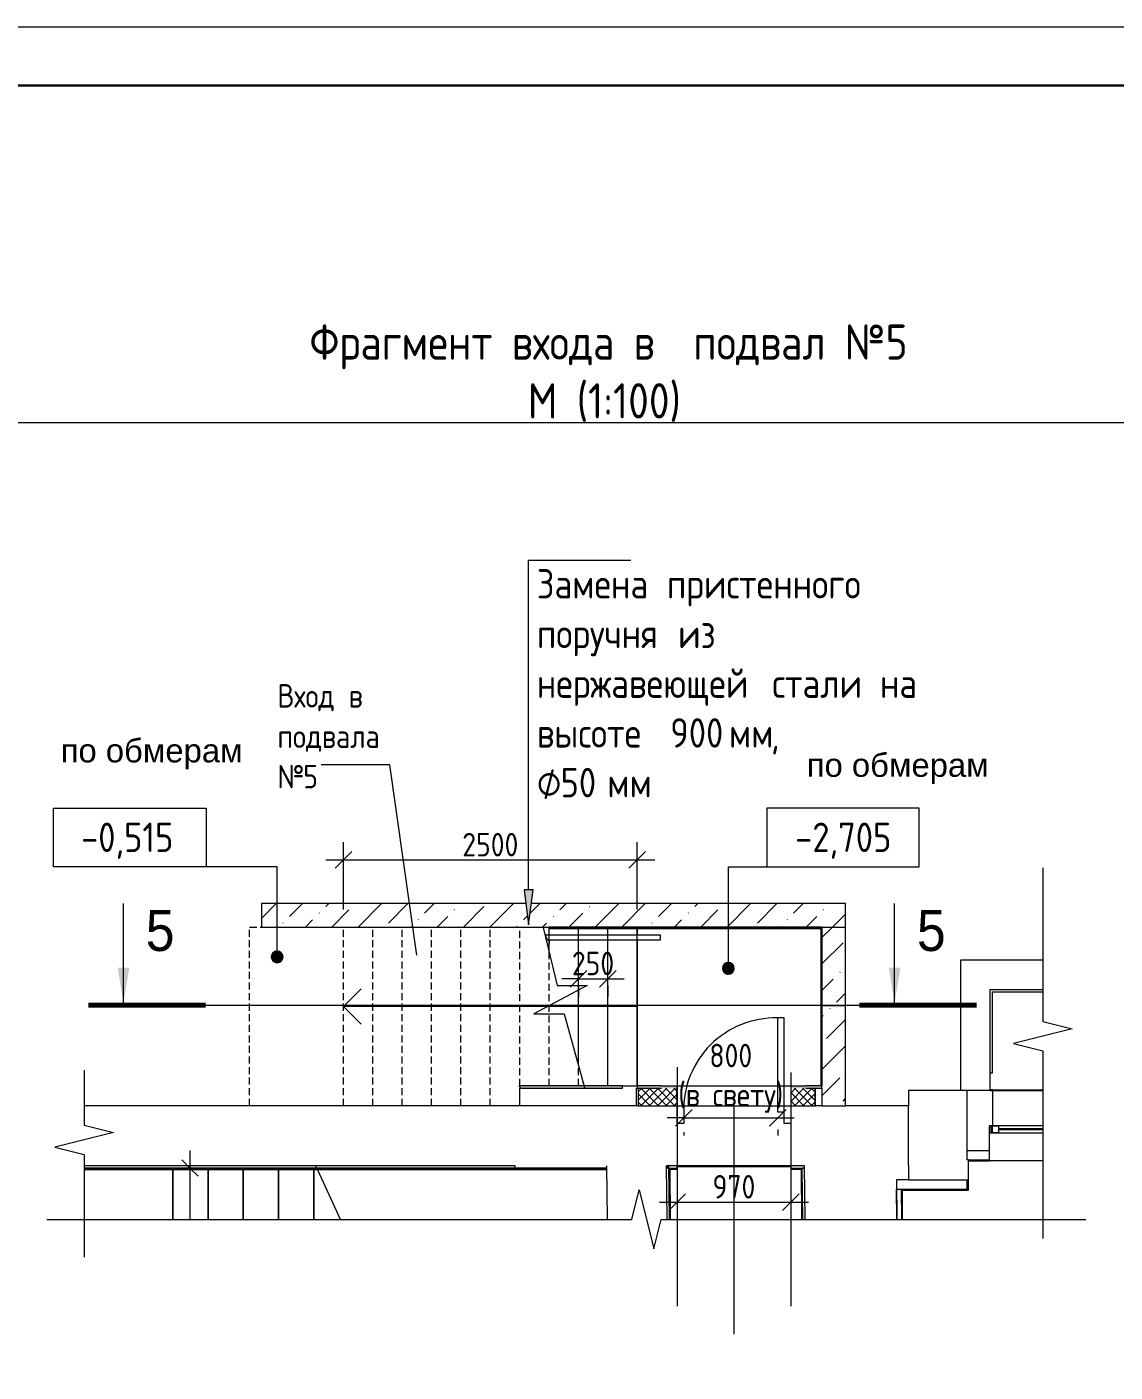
# Model space of a CAD drawing. Header units: millimetres. Extents: x 504091 to 2165846, y 135022 to 442887.
# Drawn here: x 1335753 to 1345022, y 331129 to 342586 of the extents above; entities that cross this region are included whole.
import ezdxf
from ezdxf.enums import TextEntityAlignment as Align

# ---------------------------------------------------------------- set-up
doc = ezdxf.new("R2010")
doc.units = ezdxf.units.MM
doc.linetypes.add('IMPORT-ADSK_Штриховая_ш3 п1_5 _2_', pattern=[4.5, 3, -1.5])
doc.layers.get('Defpoints').update_dxf_attribs({"color": 255})
for name, color, linetype, lineweight in [('+АР_Вспомогательная', 7, 'Continuous', 9), ('+АР_Выноски', 4, 'Continuous', 9), ('_ Окна', 7, 'Continuous', 30), ('A-ANNO-DIMS', 211, 'Continuous', 9), ('A-DETL', 90, 'Continuous', 9), ('A-DETL-GENF', 92, 'Continuous', 18), ('A-DETL-MEDM', 33, 'Continuous', 9), ('A-DETL-THIN', 151, 'Continuous', 18), ('G-ANNO-SYMB', 111, 'Continuous', 9), ('G-ANNO-TEXT', 231, 'Continuous', 9), ('Ramka', 7, 'Continuous', 35), ('S-STRS', 31, 'Continuous', 9), ('S-STRS-ANNO', 31, 'Continuous', 18), ('Аннотация', 7, 'Continuous', 9), ('Барболитна входные группы План подвала_dwg', 252, 'Continuous', 9), ('Двери', 7, 'Continuous', 20), ('Ограждение', 7, 'Continuous', 18), ('Окна', 7, 'Continuous', 18), ('Перекрытие', 7, 'Continuous', 18), ('размеры', 7, 'Continuous', 9)]:
    doc.layers.add(name, color=color, linetype=linetype, lineweight=lineweight)
doc.layers.add('ВСПОМОГАТЕЛЬНЫЙ', color=52, linetype='Continuous', lineweight=5, plot=False)
doc.styles.add('Arial', font='arial.ttf', dxfattribs={"height": 250})
doc.styles.add('GOST Common', font='GOST_Common.ttf', dxfattribs={"width": 0.9, "height": 350})
doc.styles.add('GOST Common_1', font='GOST_Common.ttf', dxfattribs={"width": 0.9, "height": 250})
doc.styles.add('GOST Common_2', font='GOST_Common.ttf', dxfattribs={"width": 0.9, "height": 200})
doc.styles.add('GOST Common_4', font='GOST_Common.ttf', dxfattribs={"width": 0.9, "height": 200})
doc.styles.add('GOST Common_6', font='GOST_Common.ttf', dxfattribs={"width": 0.9, "height": 200})
doc.styles.add('RAMKA', font='isocpeur.ttf', dxfattribs={"oblique": 15, "height": 2.5})
doc.styles.get("Standard").update_dxf_attribs({"font": 'arial.ttf'})
doc.dimstyles.new('ADSK_Основной_2_5_мм_Округление_до_10_мм', dxfattribs={"dimscale": 304.8, "dimtxt": 251.428749, "dimasz": 0.463911, "dimexe": 0.492126, "dimexo": 0.492126, "dimgap": 0.098425, "dimtad": 1, "dimdec": 0, "dimrnd": 10, "dimdsep": 46, "dimtxsty": 'GOST Common_1', "dimblk1": 'OBLIQUE', "dimblk2": 'OBLIQUE', "dimsah": 1, "dimcen": 0.09, "dimdle": 0.492126, "dimazin": 2, "dimtfac": 1, "dimtdec": 4, "dimtix": 1, "dimtmove": 0, "dimatfit": 3, "dimfxl": 0, "dimtvp": 1, "dimtolj": 1, "dimtzin": 0, "dimlwd": 20, "dimlwe": 20, "dimarcsym": 0})
doc.dimstyles.new('ADSK_Основной_2_мм', dxfattribs={"dimscale": 304.8, "dimtxt": 201.142999, "dimasz": 0.463911, "dimexe": 0.492126, "dimexo": 0.492126, "dimgap": 0.098425, "dimtad": 1, "dimrnd": 0.01, "dimdsep": 46, "dimtxsty": 'GOST Common_4', "dimblk1": 'OBLIQUE', "dimblk2": 'OBLIQUE', "dimsah": 1, "dimcen": 0.09, "dimdle": 0.492126, "dimazin": 2, "dimtfac": 1, "dimtdec": 4, "dimtix": 1, "dimtmove": 0, "dimatfit": 3, "dimfxl": 0, "dimtvp": 1, "dimtolj": 1, "dimtzin": 0, "dimlwd": 20, "dimlwe": 20, "dimarcsym": 0})
pattern_1 = [(45, (1373798.7, 335345.46), (84.18955, 308.69595), [396.875, -79.375, 3.353, -76.022])]

# ---------------------------------------------------------------- blocks, each defined once
blk = doc.blocks.new('Барболитна входные группы План подвала_dwg_окна_rehau_двупольное - 1360х1320Н ОК33-3751932-План подвала-498517-5')
at = {"layer": '_ Окна'}
for p, q in [((-680, -105), (-680, -45)), ((-624, -75), (-246, -75))]:
    blk.add_line(p, q, dxfattribs=at)
at = {"layer": '_ Окна', "color": 250, "lineweight": 18, "flags": 128}
blk.add_lwpolyline([(-624, -45), (-624, -105), (-700, -105), (-700, -45)], close=True, dxfattribs=at)
at = {"layer": 'Окна', "flags": 128}
blk.add_lwpolyline([(-246, -45), (-624, -45), (-700, -45), (-700, -105), (-624, -105), (-246, -105)], dxfattribs=at)
blk = doc.blocks.new('Барболитна входные группы План подвала_dwg_Тип верхнего поручня - Верхний поручень_Внутренний_-6935785-План подвала-498556-5')
at = {"layer": 'Ограждение', "flags": 128}
blk.add_lwpolyline([(36422, 22104), (36391, 22104), (35622, 22104), (35640, 22064), (36391, 22064), (36422, 22064), (36604, 22064), (36604, 22104)], close=True, dxfattribs=at)
blk = doc.blocks.new('Барболитна входные группы План подвала_dwg_Тип перил - Перила_Внутренний_-6935798-План подвала-498557-5')
at = {"layer": 'Ограждение', "flags": 128}
blk.add_lwpolyline([(35622, 22104), (35640, 22064), (36404, 22064), (36404, 22104)], close=True, dxfattribs=at)
blk = doc.blocks.new('Барболитна входные группы План подвала_dwg_Высотные отметки - Рамка-12095-План подвала-V1-5')
at = {"layer": 'Аннотация', "flags": 128}
blk.add_lwpolyline([(-6.5, 0), (-6.5, 5), (6.5, 5), (6.5, 0)], close=True, dxfattribs=at)
blk = doc.blocks.new('_Oblique')
at = {"color": 0, "linetype": 'ByBlock', "lineweight": -2}
blk.add_line((-0.5, -0.5), (0.5, 0.5), dxfattribs=at)
blk = doc.blocks.new('*D2459')
at = {"layer": 'A-ANNO-DIMS', "color": 0, "lineweight": 20, "transparency": 16777216}
for p, q in [((1338450, 335069), (1338450, 335641)), ((1340950, 335069), (1340950, 335641)), ((1338300, 335491), (1341100, 335491))]:
    blk.add_line(p, q, dxfattribs=at)
at = {"layer": 'Defpoints', "color": 0, "lineweight": 20, "transparency": 16777216}
for p in [(1340950, 335491), (1338450, 334919), (1340950, 334919)]:
    blk.add_point(p, dxfattribs=at)
at = {"layer": 'A-ANNO-DIMS', "color": 0, "lineweight": 20, "transparency": 16777216, "xscale": 141.4, "yscale": 141.4, "zscale": 141.4, "rotation": 180}
blk.add_blockref('_Oblique', (1338450, 335491), dxfattribs=at)
at = {"layer": 'A-ANNO-DIMS', "color": 0, "lineweight": 20, "transparency": 16777216, "xscale": 141.4, "yscale": 141.4, "zscale": 141.4}
blk.add_blockref('_Oblique', (1340950, 335491), dxfattribs=at)
at = {"layer": 'A-ANNO-DIMS', "color": 0, "transparency": 16777216, "insert": (1339700, 335621), "char_height": 200, "width": 605.47, "attachment_point": 5, "style": 'GOST Common_4'}
blk.add_mtext('\\A1;2500', dxfattribs=at)
blk = doc.blocks.new('*D2460')
at = {"layer": 'A-ANNO-DIMS', "color": 0, "lineweight": 20, "transparency": 16777216}
for p, q in [((1340450, 334479), (1340309, 334479)), ((1340450, 334479), (1340700, 334479)), ((1340450, 334421), (1340450, 334329)), ((1340700, 334479), (1340841, 334479)), ((1340700, 334421), (1340700, 334329))]:
    blk.add_line(p, q, dxfattribs=at)
at = {"layer": 'Defpoints', "color": 0, "lineweight": 20, "transparency": 16777216}
for p in [(1340450, 334571), (1340700, 334571), (1340700, 334479)]:
    blk.add_point(p, dxfattribs=at)
at = {"layer": 'A-ANNO-DIMS', "color": 0, "lineweight": 20, "transparency": 16777216, "xscale": 141.4, "yscale": 141.4, "zscale": 141.4}
blk.add_blockref('_Oblique', (1340450, 334479), dxfattribs=at)
at = {"layer": 'A-ANNO-DIMS', "color": 0, "lineweight": 20, "transparency": 16777216, "xscale": 141.4, "yscale": 141.4, "zscale": 141.4, "rotation": 180}
blk.add_blockref('_Oblique', (1340700, 334479), dxfattribs=at)
at = {"layer": 'A-ANNO-DIMS', "color": 0, "transparency": 16777216, "insert": (1340575, 334609), "char_height": 200, "width": 454.11, "attachment_point": 5, "style": 'GOST Common_4'}
blk.add_mtext('\\A1;250', dxfattribs=at)
blk = doc.blocks.new('*D2515')
at = {"layer": 'Defpoints', "color": 0, "lineweight": 20, "transparency": 16777216}
for p in [(1341348, 333322), (1342148, 333345), (1342148, 333294)]:
    blk.add_point(p, dxfattribs=at)
at = {"layer": 'размеры', "color": 0, "transparency": 16777216}
for p, q in [((1341348, 333294), (1341206, 333294)), ((1341348, 333294), (1342148, 333294)), ((1342148, 333294), (1342289, 333294)), ((1341348, 333172), (1341348, 333144)), ((1342148, 333195), (1342148, 333144))]:
    blk.add_line(p, q, dxfattribs=at)
at = {"layer": 'размеры', "color": 0, "transparency": 16777216, "xscale": 141.4, "yscale": 141.4, "zscale": 141.4}
blk.add_blockref('_Oblique', (1341348, 333294), dxfattribs=at)
at = {"layer": 'размеры', "color": 0, "transparency": 16777216, "xscale": 141.4, "yscale": 141.4, "zscale": 141.4, "rotation": 180}
blk.add_blockref('_Oblique', (1342148, 333294), dxfattribs=at)
at = {"layer": 'размеры', "color": 0, "lineweight": 20, "transparency": 16777216, "insert": (1341748, 333631), "char_height": 200, "attachment_point": 5, "style": 'GOST Common_6'}
blk.add_mtext('\\A1;800 \\P(в свету)', dxfattribs=at)
blk = doc.blocks.new('*D2476')
at = {"layer": 'Defpoints', "color": 0, "lineweight": 20, "transparency": 16777216}
for p in [(1341292, 333247), (1342259, 333247), (1342259, 332577)]:
    blk.add_point(p, dxfattribs=at)
at = {"layer": 'размеры', "color": 0, "transparency": 16777216}
for p, q in [((1341292, 333097), (1341292, 332427)), ((1342259, 333097), (1342259, 332427)), ((1341142, 332577), (1342409, 332577))]:
    blk.add_line(p, q, dxfattribs=at)
at = {"layer": 'размеры', "color": 0, "transparency": 16777216, "xscale": 141.4, "yscale": 141.4, "zscale": 141.4, "rotation": 180}
blk.add_blockref('_Oblique', (1341292, 332577), dxfattribs=at)
at = {"layer": 'размеры', "color": 0, "transparency": 16777216, "xscale": 141.4, "yscale": 141.4, "zscale": 141.4}
blk.add_blockref('_Oblique', (1342259, 332577), dxfattribs=at)
at = {"layer": 'размеры', "color": 0, "lineweight": 20, "transparency": 16777216, "insert": (1341775, 332707), "char_height": 200, "attachment_point": 5, "style": 'GOST Common_6'}
blk.add_mtext('\\A1;970', dxfattribs=at)
blk = doc.blocks.new('FORMAT_REV_SPDS1')
at = {"lineweight": 5}
blk.add_lwpolyline([(0, 0), (0, 420), (594, 420), (594, 0)], close=True, dxfattribs=at)
at = {"lineweight": 30}
blk.add_lwpolyline([(20, 5), (20, 415), (589, 415), (589, 5)], close=True, dxfattribs=at)
at = {"style": 'RAMKA', "oblique": 15, "width": 0.9}
for tag, height, p in [('СТРАНИЦА', 0.00025, (589, 415)), ('ДАТА1', 2.5, (464, 32.5)), ('ДАТА2', 2.5, (464, 27.5)), ('СТАДИЯ', 2.5, (546.5, 25)), ('ЛИСТ', 2.5, (561.5, 25)), ('ЛИСТОВ', 2.5, (579, 25)), ('ДАТА3', 2.5, (464, 22.5)), ('ДАТА4', 2.5, (464, 17.5)), ('ДАТА5', 2.5, (464, 12.5)), ('ДАТА6', 2.5, (464, 7.5))]:
    blk.add_attdef(tag, text='', height=height, dxfattribs=at).set_placement(p, align=Align.MIDDLE_CENTER)
at = {"style": 'RAMKA', "oblique": 15, "width": 0.9, "flags": 8}
blk.add_attdef('ШИФР', text='', height=5, dxfattribs=at).set_placement((529, 55), align=Align.MIDDLE_CENTER)
at = {"style": 'RAMKA', "oblique": 15, "width": 0.9}
for tag, p in [('ОБЪЕКТ_001', (523.43, 41.25)), ('КОМПЛЕКТ_001', (496.92, 26.25)), ('КОМПАНИЯ_001', (547.72, 13.33)), ('НАИМЕНОВАНИЕ_001', (487.02, 11.62)), ('КОМПАНИЯ_002', (553.45, 9.17))]:
    blk.add_attdef(tag, p, '', height=2.5, dxfattribs=at)
for tag, p in [('ДОЛЖНОСТЬ1', (405, 32.5)), ('ФИО1', (425, 32.5)), ('ДОЛЖНОСТЬ2', (405, 27.5)), ('ФИО2', (425, 27.5)), ('ДОЛЖНОСТЬ3', (405, 22.5)), ('ФИО3', (425, 22.5)), ('ДОЛЖНОСТЬ4', (405, 17.5)), ('ФИО4', (425, 17.5)), ('ДОЛЖНОСТЬ5', (405, 12.5)), ('ФИО5', (425, 12.5)), ('ДОЛЖНОСТЬ6', (405, 7.5)), ('ФИО6', (425, 7.5))]:
    blk.add_attdef(tag, text='', height=2.5, dxfattribs=at).set_placement(p, align=Align.MIDDLE_LEFT)
at = {"style": 'RAMKA', "oblique": 15, "width": 0.9, "flags": 8}
blk.add_attdef('ФОРМАТЛИСТА', text='', height=2.5, dxfattribs=at).set_placement((560, 2.5), align=Align.MIDDLE_LEFT)

msp = doc.modelspace()

# ---------------------------------------------------------------- hatches: boundary and pattern name
at = {"layer": 'A-DETL-GENF'}
for color, points in [(250, [(1340026.4796, 334937.4514), (1340065.9753, 335237.4514), (1339986.9838, 335237.4514)]), (250, [(1337884.1674, 334615.2043), (1337897.1083, 334616.9081), (1337909.1674, 334621.9031), (1337919.5227, 334629.849), (1337927.4686, 334640.2043), (1337932.4637, 334652.2634), (1337934.1674, 334665.2043), (1337932.4637, 334678.1453), (1337927.4686, 334690.2043), (1337919.5227, 334700.5597), (1337909.1674, 334708.5056), (1337897.1083, 334713.5006), (1337884.1674, 334715.2043), (1337871.2264, 334713.5006), (1337859.1674, 334708.5056), (1337848.812, 334700.5597), (1337840.8661, 334690.2043), (1337835.8711, 334678.1453), (1337834.1674, 334665.2043), (1337835.8711, 334652.2634), (1337840.8661, 334640.2043), (1337848.812, 334629.849), (1337859.1674, 334621.9031), (1337871.2264, 334616.9081)]), (250, [(1341727.5755, 334517.8794), (1341740.5165, 334519.5831), (1341752.5755, 334524.5781), (1341762.9309, 334532.5241), (1341770.8768, 334542.8794), (1341775.8718, 334554.9385), (1341777.5755, 334567.8794), (1341775.8718, 334580.8204), (1341770.8768, 334592.8794), (1341762.9309, 334603.2347), (1341752.5755, 334611.1807), (1341740.5165, 334616.1757), (1341727.5755, 334617.8794), (1341714.6346, 334616.1757), (1341702.5755, 334611.1807), (1341692.2202, 334603.2347), (1341684.2743, 334592.8794), (1341679.2792, 334580.8204), (1341677.5755, 334567.8794), (1341679.2792, 334554.9385), (1341684.2743, 334542.8794), (1341692.2202, 334532.5241), (1341702.5755, 334524.5781), (1341714.6346, 334519.5831)]), (251, [(1340826.0206, 333546.8702), (1340826.0206, 333566.8702), (1339950.0576, 333566.8702), (1339950.0576, 333546.8702), (1340322.9914, 333546.8702)]), (251, [(1343981.1877, 333526.8702), (1343981.1877, 333531.8702), (1343956.1877, 333531.8702), (1343956.1877, 333526.8702)])]:
    msp.add_hatch(color=color, dxfattribs=at).paths.add_polyline_path(points)
at = {"layer": 'A-DETL-GENF', "lineweight": 9}
h = msp.add_hatch(dxfattribs=at)
h.set_pattern_fill('FP7_15', style=0, pattern_type=2)
h.set_pattern_definition(pattern_1)
h.paths.add_polyline_path([(1340322.9914, 334919.0933), (1342725.0576, 334919.0933), (1342725.0576, 335119.0933), (1340050.3932, 335119.0933), (1340026.4796, 334937.4514), (1340002.566, 335119.0933), (1337750.0576, 335119.0933), (1337750.0576, 334919.0933), (1340065.9753, 334919.0933)])
h = msp.add_hatch(dxfattribs=at)
h.set_pattern_fill('FP7_15', style=0, pattern_type=2)
h.set_pattern_definition(pattern_1)
h.paths.add_polyline_path([(1342725.0576, 334250.2336), (1342725.0576, 334919.0933), (1342525.0576, 334919.0933), (1342525.0576, 334250.2336)])
h = msp.add_hatch(dxfattribs=at)
h.set_pattern_fill('FP7_12', style=0, pattern_type=2)
h.set_pattern_definition([(45, (1373798.7, 335345.46), (84.19025, 308.69666), [396.875, -79.375, 3.353, -76.022])])
h.paths.add_polyline_path([(1342525.0576, 333396.8702), (1342725.0576, 333396.8702), (1342725.0576, 334250.2336), (1342525.0576, 334250.2336), (1342525.0576, 333546.8702)])
at = {"layer": 'A-DETL-GENF'}
h = msp.add_hatch(color=251, dxfattribs=at)
h.paths.add_polyline_path([(1342525.0576, 333546.8702), (1342525.0176, 333566.8702), (1342258.529, 333566.8702), (1342258.529, 333546.8702)])
h.paths.add_polyline_path([(1340950.0576, 333546.8702), (1341290.2615, 333546.8702), (1341289.25, 333566.8702), (1340950.0576, 333566.8702)])
at = {"layer": 'A-DETL-GENF', "lineweight": 9}
h = msp.add_hatch(dxfattribs=at)
h.set_pattern_fill('FP7_13', style=0, pattern_type=2)
h.set_pattern_definition([(45, (1373689.535, 335345.456), (-35.35534, 35.35534), []), (135, (1373689.535, 335345.456), (-35.35534, -35.35534), [])])
h.paths.add_polyline_path([(1341157.1102, 333396.8702), (1341290.2132, 333396.8702), (1341289.225, 333546.8702), (1340959.3614, 333546.8702), (1340959.3614, 333396.8702)])
h = msp.add_hatch(dxfattribs=at)
h.set_pattern_fill('FP7_14', style=0, pattern_type=2)
h.set_pattern_definition([(45, (1373797.476, 335345.456), (-35.35534, 35.35534), []), (135, (1373797.476, 335345.456), (-35.35534, -35.35534), [])])
h.paths.add_polyline_path([(1342467.3022, 333396.8702), (1342467.3022, 333546.8702), (1342258.529, 333546.8702), (1342258.529, 333396.8702)])

# ---------------------------------------------------------------- linework, layer by layer
at = {"layer": '+АР_Вспомогательная', "color": 7, "linetype": 'Continuous', "ltscale": 50}
for points in [[(1344405.3903, 335422.6233), (1344405.3903, 334115.2077), (1344655.3903, 334052.7077), (1344155.3903, 333927.7077), (1344405.3903, 333865.2077), (1344405.3903, 332266.2086)], [(1340151.1824, 334916.2827), (1340268.1973, 334421.7727), (1340525.8907, 334422.4089), (1340071.7365, 334178.7513), (1340329.4298, 334179.3875), (1340502.7956, 333551.5485)], [(1336240.5925, 333699.1818), (1336240.5925, 333232.8558), (1336490.5925, 333170.3558), (1335990.5925, 333045.3558), (1336240.5925, 332982.8558), (1336240.5925, 332107.5656)], [(1335922.8531, 332429.8642), (1340905.2889, 332429.8642), (1340967.7889, 332679.8642), (1341092.7889, 332179.8642), (1341155.2889, 332429.8642), (1344773.62, 332429.8642)]]:
    msp.add_lwpolyline(points, dxfattribs=at)
at = {"layer": '+АР_Выноски', "color": 7, "linetype": 'Continuous', "ltscale": 100}
for p, q in [((1336575.2449, 334273.9087), (1336575.2449, 335118.3487)), ((1343143.8562, 334273.9087), (1343143.8562, 335118.3487))]:
    msp.add_line(p, q, dxfattribs=at)
at = {"layer": '+АР_Выноски', "color": 7, "linetype": 'Continuous', "ltscale": 100, "const_width": 40}
for points in [[(1336275.2449, 334253.9087), (1337275.2449, 334253.9087)], [(1342843.8562, 334253.9087), (1343843.8562, 334253.9087)]]:
    msp.add_lwpolyline(points, dxfattribs=at)
at = {"layer": '+АР_Выноски', "color": 7, "linetype": 'Continuous', "ltscale": 100}
for points in [[(1336575.2449, 334273.9087), (1336625.5229, 334574.3588), (1336524.9668, 334574.3588)], [(1343143.8562, 334273.9087), (1343194.1343, 334574.3588), (1343093.5782, 334574.3588)]]:
    msp.add_solid(points, dxfattribs=at)
at = {"layer": 'A-DETL', "color": 18, "lineweight": 18, "true_color": 0x000000}
for p, q in [((1340026.4796, 335237.4514), (1340026.4796, 338042.5778)), ((1340026.4796, 338042.5778), (1340895.6716, 338042.5778)), ((1338443.1359, 336299.6051), (1338258.2597, 336299.6051)), ((1338843.5234, 336299.6051), (1338443.1359, 336299.6051)), ((1339073.3105, 334680.6256), (1338843.5234, 336299.6051)), ((1341158.529, 333566.8702), (1342388.529, 333566.8702)), ((1343981.1877, 333531.8702), (1344405.3903, 333531.8702)), ((1343981.1877, 333526.8702), (1344405.3903, 333526.8702)), ((1341158.529, 333396.8702), (1342388.529, 333396.8702)), ((1343772.5407, 332936.8702), (1343762.5407, 332936.8702)), ((1342268.529, 332886.8702), (1341268.529, 332886.8702)), ((1344405.3903, 332926.8702), (1343951.1877, 332926.8702))]:
    msp.add_line(p, q, dxfattribs=at)
at = {"layer": 'A-DETL', "color": 18, "true_color": 0x000000}
for p, q in [((1337885.7422, 335431.9054), (1336630.3735, 335431.9054)), ((1337885.7422, 334668.8589), (1337885.7422, 335431.9054)), ((1341727.5755, 334567.8794), (1341727.5755, 335431.9054)), ((1341727.5755, 335431.9054), (1342703.9613, 335431.9054)), ((1342525.0576, 334916.8702), (1340200.0576, 334916.8702)), ((1340200.0576, 334916.8702), (1340200.0576, 334906.8702)), ((1340200.0576, 334906.8702), (1342515.0576, 334906.8702)), ((1340950.0576, 334906.8702), (1340950.0576, 334849.0933)), ((1340950.0576, 334849.0933), (1340950.0576, 334906.8702)), ((1342515.0576, 334906.8702), (1342515.0576, 333566.8702)), ((1340200.0576, 334809.0933), (1340200.0576, 334779.1085)), ((1340950.0576, 333566.8702), (1340950.0576, 334809.0933)), ((1340950.0576, 334809.0933), (1340950.0576, 333566.8702)), ((1343976.1877, 333676.8702), (1343976.1877, 334366.8702)), ((1343976.1877, 334366.8702), (1344405.3903, 334366.8702)), ((1343956.1877, 333676.8702), (1343976.1877, 333676.8702)), ((1339950.0576, 333396.8702), (1339950.0576, 333546.8702)), ((1340826.0206, 333566.8702), (1340950.0576, 333566.8702)), ((1340945.0576, 333396.8702), (1340945.0576, 333546.8702)), ((1340945.0576, 333546.8702), (1340950.0576, 333546.8702)), ((1341291.529, 333566.8702), (1341290.1102, 333566.8702)), ((1341291.529, 333546.8702), (1341291.529, 333566.8702)), ((1343762.5407, 333016.8702), (1343762.5407, 333526.8702)), ((1343262.5407, 332886.8702), (1343262.5407, 333396.8702)), ((1343772.5407, 332936.8702), (1343951.1877, 332936.8702)), ((1343951.1877, 332926.8702), (1343951.1877, 333016.8702)), ((1339912.9762, 332886.8702), (1336240.5925, 332886.8702)), ((1340690.328, 332866.8702), (1336240.5925, 332866.8702)), ((1336240.5925, 332856.8702), (1340690.4354, 332856.8702)), ((1336240.5925, 332854.8702), (1340690.4569, 332854.8702)), ((1336995.3711, 332429.8642), (1336995.3711, 332854.8702)), ((1336995.3711, 332854.8702), (1336995.3711, 332429.8642)), ((1337295.3711, 332429.8642), (1337295.3711, 332854.8702)), ((1337295.3711, 332854.8702), (1337295.3711, 332429.8642)), ((1337595.3711, 332429.8642), (1337595.3711, 332854.8702)), ((1337595.3711, 332854.8702), (1337595.3711, 332429.8642)), ((1337895.3711, 332429.8642), (1337895.3711, 332854.8702)), ((1337895.3711, 332854.8702), (1337895.3711, 332429.8642)), ((1338195.3711, 332429.8642), (1338195.3711, 332854.8702)), ((1338195.3711, 332854.8702), (1338195.3711, 332429.8642)), ((1338424.8102, 332429.8642), (1338215.5865, 332878.5461)), ((1339912.9762, 332866.8702), (1339912.9762, 332886.8702)), ((1341220.1414, 332887.085), (1341200.1426, 332886.8702)), ((1341210.1432, 332886.8702), (1341210.1432, 332866.8702)), ((1341210.1432, 332866.8702), (1341230.3591, 332866.8702)), ((1341225.052, 332429.8642), (1341220.1414, 332887.085)), ((1341230.3591, 332866.8702), (1341291.529, 332866.8702)), ((1341235.0526, 332429.8642), (1341230.4665, 332856.8702)), ((1341230.4665, 332856.8702), (1341291.529, 332856.8702)), ((1341291.529, 332856.8702), (1341291.529, 332886.8702)), ((1342258.529, 332886.8702), (1342258.529, 332856.8702)), ((1342258.529, 332866.8702), (1342357.4657, 332866.8702)), ((1342258.529, 332856.8702), (1342347.5669, 332856.8702)), ((1342347.5669, 332856.8702), (1342351.9103, 332429.8642)), ((1342357.5674, 332856.8702), (1342357.4657, 332866.8702)), ((1342357.4657, 332866.8702), (1342377.2633, 332866.8702)), ((1342377.4667, 332866.8725), (1342357.4677, 332866.6691)), ((1342361.9108, 332429.8642), (1342357.5674, 332856.8702)), ((1342377.2633, 332866.8702), (1342377.2633, 332886.8702)), ((1343772.5407, 332926.8702), (1343951.1877, 332926.8702)), ((1343262.5407, 332766.8702), (1343158.5242, 332766.8702)), ((1343158.5242, 332766.8702), (1343158.5242, 332686.8702)), ((1343762.5407, 332686.8702), (1343762.5407, 332766.8702)), ((1343772.5407, 332676.8702), (1343772.5407, 332766.8702)), ((1343158.5242, 332686.8702), (1343762.5407, 332686.8702)), ((1343159.3379, 332686.8794), (1343199.3358, 332687.2863)), ((1343161.9522, 332429.8642), (1343159.3379, 332686.8794)), ((1343199.3358, 332687.2863), (1343201.9543, 332429.8642)), ((1343211.9548, 332429.8642), (1343209.4423, 332676.8702)), ((1343209.4423, 332676.8702), (1343772.5407, 332676.8702))]:
    msp.add_line(p, q, dxfattribs=at)
at = {"layer": 'A-DETL', "color": 18, "linetype": 'IMPORT-ADSK_Штриховая_ш3 п1_5 _2_', "lineweight": 18, "true_color": 0x000000}
for p, q in [((1341291.529, 333396.8702), (1341291.529, 333546.8702)), ((1342468.529, 333396.8702), (1342468.529, 333546.8702)), ((1341290.2132, 333396.8702), (1341291.529, 333396.8702)), ((1342467.3022, 333396.8702), (1342468.529, 333396.8702)), ((1342258.529, 332878.0688), (1341291.529, 332878.0688))]:
    msp.add_line(p, q, dxfattribs=at)
at = {"layer": 'A-DETL'}
for centre, start, end in [((1337884.1674, 334665.2043), 129.15102765, 130.90909091), ((1337884.1674, 334665.2043), 96.35866707, 99.86294277), ((1337884.1674, 334665.2043), 65.45454546, 67.31415081), ((1337884.1674, 334665.2043), 229.09090909, 230.84897235), ((1337884.1674, 334665.2043), 260.13705723, 263.64133293), ((1337884.1674, 334665.2043), 292.68584919, 294.54545454), ((1341727.5755, 334567.8794), 129.15102765, 130.90909091), ((1341727.5755, 334567.8794), 96.35866707, 99.86294277), ((1341727.5755, 334567.8794), 65.45454546, 67.31415081), ((1341727.5755, 334567.8794), 229.09090909, 230.84897235), ((1341727.5755, 334567.8794), 260.13705723, 263.64133293), ((1341727.5755, 334567.8794), 292.68584919, 294.54545454)]:
    msp.add_arc(centre, 50, start, end, dxfattribs=at)
at = {"layer": 'A-DETL-MEDM', "color": 18, "true_color": 0x000000}
for p, q in [((1344405.3903, 334636.8702), (1343706.1877, 334636.8702)), ((1343706.1877, 334636.8702), (1343706.1877, 333526.8702)), ((1343956.1877, 333531.8702), (1343956.1877, 334386.8702)), ((1343956.1877, 334386.8702), (1344405.3903, 334386.8702)), ((1343956.1877, 333526.8702), (1343262.5407, 333526.8702)), ((1343262.5407, 333526.8702), (1343262.5407, 333396.8702)), ((1343981.1877, 333226.8702), (1343981.1877, 333526.8702)), ((1340959.3614, 333396.8702), (1336240.5925, 333396.8702)), ((1342525.0576, 333396.8702), (1342468.529, 333396.8702)), ((1343262.5407, 333396.8702), (1342725.0576, 333396.8702)), ((1343951.1877, 333016.8702), (1343951.1877, 333166.8702)), ((1343762.5407, 332936.8702), (1343762.5407, 333016.8702)), ((1343762.5407, 333016.8702), (1343951.1877, 333016.8702)), ((1343772.5407, 332766.8702), (1343772.5407, 332936.8702)), ((1340690.1132, 332886.8702), (1340695.0214, 332429.8642)), ((1341205.0509, 332429.8642), (1341200.1426, 332886.8702)), ((1341268.529, 332886.8702), (1341210.1432, 332886.8702)), ((1342377.2633, 332886.8702), (1342268.529, 332886.8702)), ((1342381.9118, 332429.8642), (1342377.2633, 332886.8702)), ((1343262.5407, 332886.8702), (1343262.5407, 332766.8702)), ((1343158.5242, 332766.8702), (1343161.9522, 332429.8642)), ((1343262.5407, 332766.8702), (1343772.5407, 332766.8702))]:
    msp.add_line(p, q, dxfattribs=at)
at = {"layer": 'A-DETL-THIN', "color": 18, "true_color": 0x000000}
for p, q in [((1340065.9753, 335237.4514), (1339986.9838, 335237.4514)), ((1339986.9838, 335237.4514), (1340026.4796, 334937.4514)), ((1340026.4796, 334937.4514), (1340065.9753, 335237.4514)), ((1340002.566, 335119.0933), (1337750.0576, 335119.0933)), ((1337750.0576, 335119.0933), (1337750.0576, 334919.0933)), ((1342725.0576, 335119.0933), (1340050.3932, 335119.0933)), ((1342725.0576, 334919.0933), (1342725.0576, 335119.0933)), ((1337750.0576, 334919.0933), (1342725.0576, 334919.0933)), ((1342525.0576, 334919.0933), (1342525.0576, 334250.2336)), ((1342725.0576, 334250.2336), (1342725.0576, 334919.0933)), ((1342525.0576, 334250.2336), (1342525.0576, 333566.8702)), ((1342525.0576, 334250.2336), (1342725.0576, 334250.2336)), ((1342725.0576, 333396.8702), (1342725.0576, 334250.2336)), ((1339950.0576, 333558.3761), (1339941.5635, 333566.8702)), ((1339941.5635, 333566.8702), (1339950.0576, 333566.8702)), ((1340826.0206, 333566.8702), (1339950.0576, 333566.8702)), ((1339950.0576, 333566.8702), (1339950.0576, 333546.8702)), ((1339950.0576, 333546.8702), (1340826.0206, 333546.8702)), ((1340826.0206, 333546.8702), (1340826.0206, 333566.8702)), ((1341157.1102, 333566.8702), (1340950.0576, 333566.8702)), ((1340950.0576, 333566.8702), (1340950.0576, 333546.8702)), ((1340950.0576, 333546.8702), (1341158.1218, 333546.8702)), ((1340959.3614, 333546.8702), (1340959.3614, 333396.8702)), ((1341290.2132, 333396.8702), (1341289.225, 333546.8702)), ((1341289.7558, 333566.8702), (1341289.7558, 333480.3618)), ((1341291.1218, 333546.8702), (1341290.1102, 333566.8702)), ((1342258.529, 333566.8702), (1342258.529, 333546.8702)), ((1342258.529, 333546.8702), (1342258.529, 333396.8702)), ((1342525.0176, 333566.8702), (1342388.529, 333566.8702)), ((1342388.529, 333546.8702), (1342525.0576, 333546.8702)), ((1342467.3022, 333396.8702), (1342467.3022, 333546.8702)), ((1342525.0576, 333546.8702), (1342525.0176, 333566.8702)), ((1342525.0576, 333546.8702), (1342525.0576, 333396.8702)), ((1343981.1877, 333531.8702), (1343956.1877, 333531.8702)), ((1343956.1877, 333531.8702), (1343956.1877, 333526.8702)), ((1343956.1877, 333526.8702), (1343981.1877, 333526.8702)), ((1343981.1877, 333526.8702), (1343981.1877, 333531.8702)), ((1340959.3614, 333396.8702), (1341157.2132, 333396.8702)), ((1342388.529, 333396.8702), (1342467.3022, 333396.8702)), ((1342525.0576, 333396.8702), (1342725.0576, 333396.8702)), ((1337141.8279, 332866.8702), (1337071.1279, 332937.5702)), ((1337141.8279, 333016.8702), (1337141.8279, 332429.8642)), ((1337091.8128, 332866.8702), (1337141.8279, 332866.8702)), ((1337212.5279, 332796.1702), (1337141.8279, 332866.8702)), ((1337141.8279, 332866.8702), (1337291.8279, 332866.8702))]:
    msp.add_line(p, q, dxfattribs=at)
at = {"layer": 'A-DETL-THIN'}
for centre, start, end in [((1337884.1674, 334665.2043), 0, 180), ((1337884.1674, 334665.2043), 180, 0), ((1341727.5755, 334567.8794), 0, 180), ((1341727.5755, 334567.8794), 180, 0)]:
    msp.add_arc(centre, 50, start, end, dxfattribs=at)
at = {"layer": 'G-ANNO-SYMB', "color": 18, "lineweight": 20, "true_color": 0x000000}
msp.add_line((1337275.2449, 334253.9087), (1343390.9436, 334253.9087), dxfattribs=at)
at = {"layer": 'S-STRS', "color": 18, "linetype": 'IMPORT-ADSK_Штриховая_ш3 п1_5 _2_', "ltscale": 20, "true_color": 0x000000}
for p, q in [((1337650.0576, 333396.8702), (1337650.0576, 334919.0933)), ((1337650.0576, 334919.0933), (1337750.0576, 334919.0933)), ((1338450.0576, 333396.8702), (1338450.0576, 334919.0933)), ((1338700.0576, 333396.8702), (1338700.0576, 334919.0933)), ((1338950.0576, 333396.8702), (1338950.0576, 334919.0933)), ((1339200.0576, 333396.8702), (1339200.0576, 334919.0933)), ((1339450.0576, 333396.8702), (1339450.0576, 334919.0933)), ((1339700.0576, 333396.8702), (1339700.0576, 334919.0933)), ((1339950.0576, 333566.9817), (1339950.0576, 334919.0933)), ((1340200.0576, 333566.9817), (1340200.0576, 334709.7341)), ((1340450.0576, 333566.9817), (1340450.0576, 333742.5375))]:
    msp.add_line(p, q, dxfattribs=at)
at = {"layer": 'S-STRS', "color": 18, "true_color": 0x000000}
for p, q in [((1340200.0576, 334709.7341), (1340200.0576, 334919.0933)), ((1340450.0576, 333742.5375), (1340450.0576, 334919.0933)), ((1340700.0576, 333566.9817), (1340700.0576, 334919.0933)), ((1340700.0576, 333566.9817), (1340700.0576, 334919.0933)), ((1340950.0576, 333566.9817), (1340950.0576, 334919.0933)), ((1340950.0576, 333566.9817), (1340950.0576, 334919.0933))]:
    msp.add_line(p, q, dxfattribs=at)
at = {"layer": 'S-STRS-ANNO', "color": 18, "true_color": 0x000000}
for p, q in [((1338450.0576, 334243.0375), (1338600.0576, 334393.0375)), ((1338700.0576, 334243.0375), (1338450.0576, 334243.0375)), ((1338450.0576, 334243.0375), (1338600.0576, 334093.0375)), ((1338950.0576, 334243.0375), (1338700.0576, 334243.0375)), ((1339200.0576, 334243.0375), (1338950.0576, 334243.0375)), ((1339450.0576, 334243.0375), (1339200.0576, 334243.0375)), ((1339700.0576, 334243.0375), (1339450.0576, 334243.0375)), ((1339950.0576, 334243.0375), (1339700.0576, 334243.0375)), ((1340200.0576, 334243.0375), (1339950.0576, 334243.0375)), ((1340450.0576, 334243.0375), (1340200.0576, 334243.0375)), ((1340700.0576, 334243.0375), (1340450.0576, 334243.0375)), ((1340950.0576, 334243.0375), (1340700.0576, 334243.0375))]:
    msp.add_line(p, q, dxfattribs=at)
at = {"layer": 'ВСПОМОГАТЕЛЬНЫЙ'}
msp.add_line((1299288.1755, 339215.218), (1357045.5484, 339215.218), dxfattribs=at)
at = {"layer": 'ВСПОМОГАТЕЛЬНЫЙ', "color": 6}
for p, q in [((1341291.529, 333727.1606), (1341291.529, 331690.3466)), ((1342258.529, 333680.1616), (1342258.529, 331690.3466)), ((1341773.529, 333396.8702), (1341773.529, 331690.3466)), ((1341773.529, 333396.8702), (1341773.529, 331451.6075))]:
    msp.add_line(p, q, dxfattribs=at)
at = {"layer": 'Двери'}
msp.add_lwpolyline([(1342202.529, 334144.8702), (1342147.529, 334144.8702), (1342147.529, 333344.8702), (1342202.529, 333344.8702), (1342202.529, 334144.8702)], dxfattribs=at)
msp.add_arc((1342128.0929, 333364.3063), 780.8058, 88.57362523, 181.42637476, dxfattribs=at)
at = {"layer": 'Перекрытие'}
for points in [[(1341347.529, 333246.8702), (1341291.529, 333246.8702), (1341291.529, 333396.9768), (1341347.529, 333396.8702)], [(1342258.529, 333246.8702), (1342202.529, 333246.8702), (1342202.529, 333396.9768), (1342258.529, 333396.8702)]]:
    msp.add_lwpolyline(points, close=True, dxfattribs=at)

# ---------------------------------------------------------------- block references
at = {"layer": 'Ramka', "xscale": 100, "yscale": 100, "zscale": 100}
msp.add_blockref('FORMAT_REV_SPDS1', (1294900.2524, 300585.5034), dxfattribs=at)
at = {"layer": 'Барболитна входные группы План подвала_dwg', "color": 250, "lineweight": 18, "xscale": 99.99999999999993, "yscale": 99.99999999999993, "zscale": -99.99999999999993}
msp.add_blockref('Барболитна входные группы План подвала_dwg_Высотные отметки - Рамка-12095-План подвала-V1-5', (1336630.3735, 335431.9054), dxfattribs=at)
at = {"layer": 'Барболитна входные группы План подвала_dwg', "color": 250, "lineweight": 18, "extrusion": (0, 0, -1), "xscale": 99.99999999999993, "yscale": 99.99999999999993, "zscale": 99.99999999999993}
msp.add_blockref('Барболитна входные группы План подвала_dwg_Высотные отметки - Рамка-12095-План подвала-V1-5', (-1342703.9613, 335431.9054), dxfattribs=at)
at = {"layer": 'Барболитна входные группы План подвала_dwg', "color": 7}
for name, p in [('Барболитна входные группы План подвала_dwg_Тип верхнего поручня - Верхний поручень_Внутренний_-6935785-План подвала-498556-5', (1304545.6867, 312745.5522)), ('Барболитна входные группы План подвала_dwg_Тип перил - Перила_Внутренний_-6935798-План подвала-498557-5', (1304545.6867, 312745.5522)), ('Барболитна входные группы План подвала_dwg_окна_rehau_двупольное - 1360х1320Н ОК33-3751932-План подвала-498517-5', (1344651.1877, 333271.8702))]:
    msp.add_blockref(name, p, dxfattribs=at)

# ---------------------------------------------------------------- texts
at = {"layer": '+АР_Выноски', "color": 7, "linetype": 'Continuous', "ltscale": 100, "style": 'Arial', "width": 0.9}
for p in [(1336765.334, 334715.4239), (1343333.9454, 334715.4239)]:
    msp.add_text('5', height=350, dxfattribs=at).set_placement(p)
at = {"layer": 'G-ANNO-TEXT', "color": 7, "attachment_point": 1}
for s, insert, char_height, width, style in [('\\pi781.40936;Фрагмент входа в  подвал №5\\P\\pi2640.31846;М (1:100)', (1337378.6203, 340051.0871), 300, 6507.091456, 'GOST Common_1'), ('Замена', (1340095.6716, 337967.5778), 250, 1248.227437, 'GOST Common_1'), ('пристенного', (1341202.9528, 337967.5778), 250, 2164.55625, 'GOST Common_1'), ('поручня', (1340095.6716, 337544.2445), 250, 1363.670437, 'GOST Common_1'), ('из', (1341298.2028, 337544.2445), 250, 375.18975, 'GOST Common_1'), ('нержавеющей', (1340095.6716, 337120.9112), 250, 2337.72075, 'GOST Common_1'), ('Вход', (1337886.5095, 336988.3277), 200, 656.582063, 'GOST Common'), ('стали', (1342101.8747, 337120.9112), 250, 1017.341437, 'GOST Common_1'), ('на', (1343018.656, 337120.9112), 250, 411.265687, 'GOST Common_1'), ('\\fGOST Common|b0|i0|c204|p34|;\\W.9;в', (1338493.7282, 336988.3277), 200, 158.734125, 'GOST Common'), ('высоте', (1340095.6716, 336697.5778), 250, 1212.1515, 'GOST Common_1'), (' 900 ', (1341095.7966, 336697.5778), 250, 772.025062, 'GOST Common_1'), ('мм', (1341732.781, 336697.5778), 250, 432.91125, 'GOST Common_1'), ('подвала', (1337886.5095, 336644.3694), 200, 1147.214813, 'GOST Common'), ('\\fGOST Common|b0|i0|c204|p34|;\\W.9;,', (1342089.9685, 336697.5778), 250, 93.797437, 'GOST Common_1'), ('\\fGOST Common|b0|i0|c204|p34|;\\W.9;№', (1337886.5095, 336300.4111), 200, 266.961937, 'GOST Common'), ('5', (1338106.7751, 336300.4111), 200, 180.379687, 'GOST Common'), ('\\fGOST Common|b0|i0|c254|p34|;\\W.9;⌀', (1340095.6716, 336274.2445), 250, 245.316375, 'GOST Common_2'), ('50 ', (1340298.0778, 336274.2445), 250, 483.417562, 'GOST Common_1'), ('мм', (1340696.9372, 336274.2445), 250, 432.91125, 'GOST Common_1'), ('-0,515', (1336214.1634, 335808.4193), 250, 1010.12625, 'GOST Common_1'), ('-2,705', (1342296.6562, 335808.4193), 250, 1067.84775, 'GOST Common_1')]:
    msp.add_mtext(s, dxfattribs=dict(at, insert=insert, char_height=char_height, width=width, style=style))
at = {"layer": 'ВСПОМОГАТЕЛЬНЫЙ', "color": 6, "char_height": 200, "attachment_point": 1}
for insert in [(1336040.517, 336521.6901), (1342395.4145, 336398.7146)]:
    msp.add_mtext_dynamic_manual_height_columns('по обмерам', width=1901.263189, gutter_width=1, heights=[0], dxfattribs=dict(at, insert=insert))

# ---------------------------------------------------------------- dimensions: what is measured, and where the dimension line sits
at = {"layer": 'A-ANNO-DIMS', "color": 18, "true_color": 0x000000}
for base, p1, p2, override, picture, middle in [((1340950.0576, 335491.2776), (1338450.0576, 334919.0933), (1340950.0576, 334919.0933), {"dimpost": '<>', "dimfxl": 2750}, '*D2459', (1339700.0576, 335621.2776)), ((1340700.0576, 334479.2447), (1340450.0576, 334571.1686), (1340700.0576, 334571.1686), {"dimpost": '<>', "dimfxl": 250}, '*D2460', (1340575.0576, 334609.2447))]:
    dim = msp.add_linear_dim(base=base, p1=p1, p2=p2, dimstyle='ADSK_Основной_2_мм', override=override, dxfattribs=at)
    dim.commit()
    dim.dimension.update_dxf_attribs({"geometry": picture, "text_midpoint": middle})
at = {"layer": 'размеры', "lineweight": 20}
dim = msp.add_linear_dim(base=(1342147.529, 333294.3539), p1=(1341347.529, 333321.8702), p2=(1342147.529, 333344.8702), angle=180, text='800 \\P(в свету)', dimstyle='ADSK_Основной_2_5_мм_Округление_до_10_мм', override={"dimtxt": 230, "dimpost": '<>', "dimtxsty": 'GOST Common_6', "dimfxl": 1618.654565, "dimlwd": 65535, "dimlwe": 65535}, dxfattribs=at)
dim.commit()
dim.dimension.update_dxf_attribs({"geometry": '*D2515', "text_midpoint": (1341747.529, 333631.0205)})
dim = msp.add_linear_dim(base=(1342258.529, 332576.9943), p1=(1341291.529, 333246.8702), p2=(1342258.529, 333246.8702), angle=180, dimstyle='ADSK_Основной_2_5_мм_Округление_до_10_мм', override={"dimtxt": 230, "dimpost": '<>', "dimtxsty": 'GOST Common_6', "dimfxl": 1618.654565, "dimlwd": 65535, "dimlwe": 65535}, dxfattribs=at)
dim.commit()
dim.dimension.update_dxf_attribs({"geometry": '*D2476', "text_midpoint": (1341775.029, 332706.9943)})

doc.saveas('drawing.dxf')
